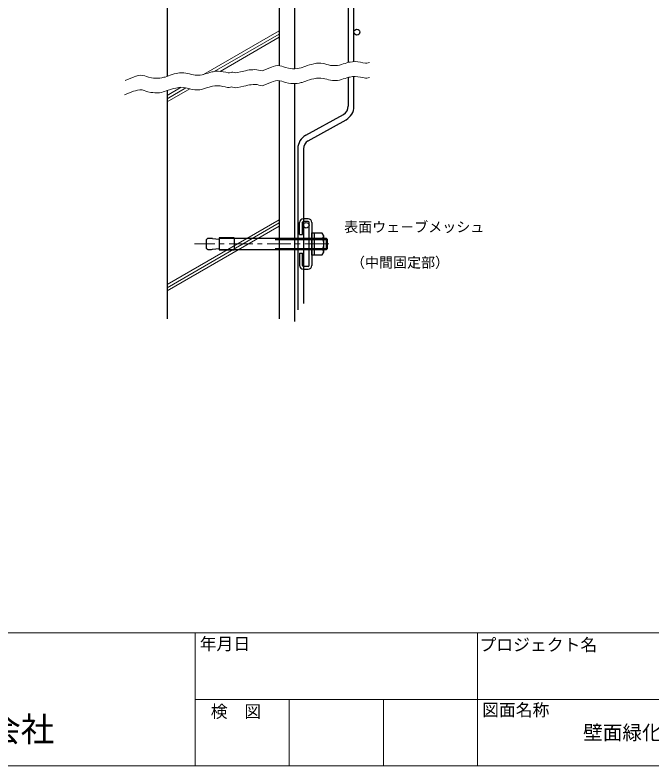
# Model space of a CAD drawing. Units: millimetres, scale not verified. Extents: x -5922 to 5920, y -4161 to 4161.
# Drawn here: x -1399 to 2009, y -4161 to -142 of the extents above; entities that cross this region are included whole.
import ezdxf
from ezdxf.enums import TextEntityAlignment as Align

# ---------------------------------------------------------------- set-up
doc = ezdxf.new("R2010")
doc.units = ezdxf.units.MM
doc.header["$LTSCALE"] = 4
for name, pattern in [('USER1', [19.05, 12.7, -6.35]), ('USER2', [9.525, 6.35, -3.175]), ('USER3', [50.8, 31.75, -6.35, 6.35, -6.35])]:
    doc.linetypes.add(name, pattern=pattern)
for name, color, linetype, lineweight in [('0-1_WAKU', 7, 'Continuous', 18), ('0-9_D-BMK', 7, 'USER3', 18), ('0-A_D-STR-HTXT', 7, 'USER2', 18), ('0-C_D-DCR', 7, 'Continuous', 18), ('F-0', 7, 'Continuous', 18), ('F-3__0-3_D-STR', 4, 'Continuous', 30)]:
    doc.layers.add(name, color=color, linetype=linetype, lineweight=lineweight)
doc.styles.add('ＭＳ ゴシック', font='')
doc.styles.get('ＭＳ ゴシック').set_extended_font_data('MS Gothic')

msp = doc.modelspace()

# ---------------------------------------------------------------- linework, layer by layer
at = {"layer": '0-1_WAKU'}
for p, q in [((-435.658, -3448.419), (-435.658, -4160.919)), ((1074.842, -4160.919), (1074.842, -3448.419)), ((-435.658, -3804.669), (5207.342, -3804.669)), ((67.842, -3804.669), (67.842, -4160.919)), ((571.342, -3804.669), (571.342, -4160.919))]:
    msp.add_line(p, q, dxfattribs=at)
for points in [[(-5921.908, -4160.919), (5919.842, -4160.919), (5919.842, 4161.081), (-5921.908, 4161.081)], [(-5921.908, -4160.919), (5919.842, -4160.919), (5919.842, -3448.419), (-5921.908, -3448.419)]]:
    msp.add_lwpolyline(points, close=True, dxfattribs=at)
at = {"layer": '0-9_D-BMK'}
msp.add_line((279.19, -1366.848), (-438.216, -1366.848), dxfattribs=at)
for points in [[(-77.562, -440.25), (-27.405, -420.623), (-17.843, -417.209), (-6.233, -413.794), (4.694, -412.428), (17.67, -413.111), (28.597, -415.843), (37.476, -419.257), (48.403, -422.672), (64.111, -426.087), (75.721, -427.453), (85.966, -428.819), (98.259, -428.819), (109.869, -428.136), (120.796, -426.77), (131.04, -423.355), (137.87, -421.989), (146.748, -418.574), (156.31, -415.16), (163.822, -412.428), (175.432, -409.013), (186.36, -405.598), (198.653, -402.866), (206.165, -401.501), (214.361, -399.452), (223.922, -398.769), (237.581, -400.135), (249.192, -401.501), (258.07, -402.866), (268.314, -405.598), (277.876, -408.33), (288.803, -411.062), (299.047, -412.428), (314.072, -412.428), (325.682, -411.745), (335.927, -410.379), (346.854, -406.964), (356.415, -403.549), (367.343, -400.818), (376.221, -398.086)], [(376.221, -398.086), (387.148, -394.671), (393.978, -393.305), (406.271, -391.256), (421.296, -390.573), (435.638, -391.939), (448.614, -394.671), (462.273, -396.72), (475.249, -399.452), (482.762, -399.452), (490.274, -398.086), (497.104, -396.037)], [(-339.77, -444.79), (-327.477, -442.742), (-312.452, -442.059), (-298.11, -443.425), (-285.133, -446.156), (-271.474, -448.205), (-258.498, -450.937), (-250.986, -450.937), (-243.473, -449.571), (-236.644, -447.522)], [(-239.762, -446.389), (-236.644, -447.522), (-227.553, -449.34), (-218.463, -451.158), (-208.464, -449.34), (-193.01, -445.704), (-175.738, -442.068), (-165.739, -440.25), (-155.739, -437.523), (-146.649, -435.705), (-136.649, -435.705), (-126.65, -434.796), (-117.56, -433.887), (-105.742, -434.796), (-96.652, -436.614), (-86.652, -439.341), (-77.562, -440.25)], [(-810.667, -491.187), (-761.912, -472.109), (-752.351, -468.694)], [(-751.591, -468.694), (-739.981, -465.279), (-729.053, -463.913), (-716.077, -464.596), (-705.15, -467.328), (-696.272, -470.743), (-685.344, -474.158), (-669.636, -477.572), (-658.026, -478.938), (-647.782, -480.304), (-635.489, -480.304), (-623.879, -479.621), (-612.951, -478.255), (-602.707, -474.84), (-595.877, -473.475), (-586.999, -470.06), (-577.438, -466.645), (-569.925, -463.913), (-558.315, -460.498), (-547.388, -457.084), (-535.095, -454.352), (-527.582, -452.986), (-519.387, -450.937), (-509.825, -450.254), (-496.166, -451.62), (-484.556, -452.986), (-475.678, -454.352), (-465.433, -457.084), (-455.872, -459.815), (-444.945, -462.547), (-434.7, -463.913), (-419.675, -463.913), (-408.065, -463.23), (-397.821, -461.864), (-386.894, -458.45), (-377.332, -455.035), (-366.405, -452.303), (-357.527, -449.571), (-346.599, -446.156), (-339.77, -444.79)], [(-239.762, -525.38), (-235.241, -527.023), (-226.151, -528.842), (-217.06, -530.66), (-207.061, -528.842), (-191.607, -525.205), (-174.336, -521.569), (-164.336, -519.751), (-154.337, -517.024), (-145.246, -515.206), (-135.247, -515.206), (-125.248, -514.297), (-116.157, -513.388), (-104.34, -514.297), (-95.249, -516.115), (-85.25, -518.842), (-76.159, -519.751), (-27.405, -500.673), (-17.843, -497.259), (-6.233, -493.844), (4.694, -492.478), (17.67, -493.161), (28.597, -495.893), (37.476, -499.307), (48.403, -502.722), (64.111, -506.137), (75.721, -507.503), (85.966, -508.869), (98.259, -508.869), (109.869, -508.186), (120.796, -506.82), (131.04, -503.405), (137.87, -502.039), (146.748, -498.624), (156.31, -495.21), (163.822, -492.478), (175.432, -489.063), (186.36, -485.648), (198.653, -482.916), (206.165, -481.551)], [(206.165, -481.551), (214.361, -479.502), (223.922, -478.819), (237.581, -480.185), (249.192, -481.551), (258.07, -482.916), (268.314, -485.648), (277.876, -488.38), (288.803, -491.112), (299.047, -492.478), (314.072, -492.478), (325.682, -491.795), (335.927, -490.429), (346.854, -487.014), (356.415, -483.599), (367.343, -480.868), (376.221, -478.136), (387.148, -474.721), (393.978, -473.355), (406.271, -471.306), (421.296, -470.623), (435.638, -471.989), (448.614, -474.721), (462.273, -476.77), (475.249, -479.502), (482.762, -479.502), (490.274, -478.136), (497.104, -476.087)], [(-743.099, -543.136), (-732.171, -541.771), (-719.195, -542.454), (-708.268, -545.185), (-699.39, -548.6), (-688.462, -552.015), (-672.754, -555.43), (-661.144, -556.796), (-650.9, -558.161), (-638.607, -558.161), (-626.997, -557.479), (-616.069, -556.113), (-605.825, -552.698), (-598.995, -551.332), (-590.117, -547.917), (-580.556, -544.502), (-573.043, -541.771), (-561.433, -538.356), (-550.506, -534.941), (-538.213, -532.209), (-530.7, -530.843), (-522.505, -528.794), (-512.943, -528.112), (-499.284, -529.477), (-487.674, -530.843), (-478.796, -532.209), (-468.551, -534.941), (-458.99, -537.673), (-448.063, -540.405), (-437.818, -541.771), (-422.793, -541.771), (-411.183, -541.088), (-400.939, -539.722), (-390.012, -536.307), (-380.45, -532.892), (-369.523, -530.16), (-360.644, -527.429), (-349.717, -524.014), (-342.888, -522.648), (-330.595, -520.599)], [(-330.595, -520.599), (-315.57, -519.916), (-301.227, -521.282), (-288.251, -524.014), (-274.592, -526.063), (-261.616, -528.794), (-254.104, -528.794), (-246.591, -527.429), (-239.762, -525.38)], [(-813.785, -569.044), (-765.03, -549.966), (-755.469, -546.551), (-743.858, -543.136)]]:
    msp.add_lwpolyline(points, dxfattribs=at)
at = {"layer": '0-C_D-DCR'}
for p, q in [((-391.374, -459.85), (13.899, -225.865)), ((-333.473, -443.741), (13.899, -243.186)), ((-302.243, -443.031), (13.899, -260.506)), ((-586.101, -572.275), (-510.1, -528.396)), ((-586.101, -589.596), (-485.04, -531.248)), ((-586.101, -606.916), (-463.792, -536.301)), ((-586.101, -1583.742), (13.899, -1237.331)), ((-586.101, -1601.062), (13.899, -1254.652)), ((-586.101, -1618.383), (13.899, -1271.972))]:
    msp.add_line(p, q, dxfattribs=at)
at = {"layer": 'F-3__0-3_D-STR'}
for p, q in [((-586.101, 3224.595), (-586.101, -469.739)), ((13.899, 3224.595), (13.899, -413.111)), ((95.899, 499.994), (95.899, -428.819)), ((383.899, 163.27), (383.899, -395.686)), ((413.899, -390.91), (413.899, 164.381)), ((383.899, -475.736), (383.899, -629.474)), ((413.899, -630.585), (413.899, -470.96)), ((13.899, -492.962), (13.899, -1768.503)), ((95.899, -508.869), (95.899, -1782.675)), ((-586.101, -546.483), (-586.101, -1768.503)), ((156.076, -785.462), (358.181, -673.182)), ((169.617, -814.546), (371.722, -702.266)), ((113.899, -857.143), (113.899, -1719.093)), ((143.899, -858.254), (143.899, -1685.743)), ((168.625, -1231.848), (143.625, -1231.848)), ((123.625, -1316.848), (123.625, -1251.848)), ((138.625, -1316.848), (138.625, -1250.848)), ((169.625, -1246.848), (142.625, -1246.848)), ((173.625, -1482.848), (173.625, -1250.848)), ((188.625, -1251.848), (188.625, -1481.848)), ((123.625, -1316.848), (138.625, -1316.848)), ((-377.101, -1344.848), (-377.101, -1388.848)), ((-342.101, -1338.531), (-307.101, -1341.848)), ((-227.101, -1334.848), (-307.101, -1334.848)), ((-307.101, -1334.848), (-307.101, -1398.848)), ((-227.101, -1334.848), (-227.101, -1398.848)), ((-7.101, -1342.848), (272.899, -1342.848)), ((52.899, -1342.848), (70.899, -1342.848)), ((244.291, -1337.981), (200.625, -1337.981)), ((266.899, -1396.848), (266.899, -1336.848)), ((-342.101, -1395.165), (-307.101, -1391.848)), ((-307.101, -1398.848), (-227.101, -1398.848)), ((-7.101, -1390.848), (272.899, -1390.848)), ((52.899, -1390.848), (70.899, -1390.848)), ((200.625, -1395.716), (244.291, -1395.716)), ((123.625, -1416.848), (138.625, -1416.848)), ((123.625, -1416.848), (123.625, -1481.848)), ((138.625, -1482.848), (138.625, -1416.848)), ((169.625, -1486.848), (142.625, -1486.848)), ((143.625, -1501.848), (168.625, -1501.848))]:
    msp.add_line(p, q, dxfattribs=at)
at = {"layer": 'F-3__0-3_D-STR', "linetype": 'USER1'}
for p, q in [((173.625, -1341.848), (188.625, -1341.848)), ((173.625, -1391.848), (188.625, -1391.848))]:
    msp.add_line(p, q, dxfattribs=at)
at = {"layer": 'F-3__0-3_D-STR'}
for points in [[(188.625, -1306.848), (200.625, -1306.848), (200.625, -1426.848), (188.625, -1426.848)], [(252.625, -1410.149), (252.625, -1323.547), (244.291, -1309.113), (200.625, -1309.113), (200.625, -1424.583), (244.291, -1424.583)]]:
    msp.add_lwpolyline(points, close=True, dxfattribs=at)
for points in [[(-367.101, -1336.848), (-369.101, -1336.848), (-377.101, -1344.848)], [(-307.101, -1396.848), (266.899, -1396.848), (272.899, -1390.848), (272.899, -1342.848), (266.899, -1336.848), (-307.101, -1336.848)], [(-367.101, -1396.848), (-369.101, -1396.848), (-377.101, -1388.848)]]:
    msp.add_lwpolyline(points, dxfattribs=at)
for centre, radius in [((429.899, -233.102), 16), ((158.625, -1266.848), 15)]:
    msp.add_circle(centre, radius, dxfattribs=at)
for centre, radius, start, end in [((333.899, -629.474), 50, 299.0546, 0), ((331.899, -630.585), 82, 299.0546, 0), ((195.899, -857.143), 82, 119.0546, 180), ((193.899, -858.254), 50, 119.0546, 180), ((143.625, -1251.848), 20, 90, 180), ((168.625, -1251.848), 20, 0, 90), ((142.625, -1250.848), 4, 90, 180), ((169.625, -1250.848), 4, 0, 90), ((204.007, -1305.1), 52, 320.77822, 339.22178), ((-368.848, -1549.31), 212.469, 82.76816, 89.52902), ((198.458, -1366.848), 54.167, 327.79577, 32.20423), ((-368.848, -1184.387), 212.469, 270.47098, 277.23184), ((204.007, -1428.596), 52, 20.77822, 39.22178), ((143.625, -1481.848), 20, 180, 270), ((142.625, -1482.848), 4, 180, 270), ((168.625, -1481.848), 20, 270, 0), ((169.625, -1482.848), 4, 270, 0)]:
    msp.add_arc(centre, radius, start, end, dxfattribs=at)

# ---------------------------------------------------------------- texts
at = {"layer": '0-A_D-STR-HTXT', "style": 'ＭＳ ゴシック'}
for s, p in [('表面ウェ－ブメッシュ', (361.44, -1319.771)), ('（中間固定部）', (398.032, -1509.966))]:
    msp.add_text(s, height=54.99, dxfattribs=at).set_placement(p, align=Align.BOTTOM_LEFT)
at = {"layer": 'F-0', "style": 'ＭＳ ゴシック'}
for s, height, p in [('年月日', 65.98, (-411.147, -3559.956)), ('プロジェクト名', 65.98, (1085.703, -3565.014)), ('図面名称', 65.98, (1099.76, -3913.988)), ('検\u3000図', 65.98, (-352.214, -3921.876)), ('田島緑化プラス株式会社', 132, (-3169.078, -4069.779)), ('壁面緑化システム\u3000FD-K・YF', 76.98, (1640.434, -4043.762))]:
    msp.add_text(s, height=height, dxfattribs=at).set_placement(p, align=Align.BOTTOM_LEFT)

doc.saveas('drawing.dxf')
